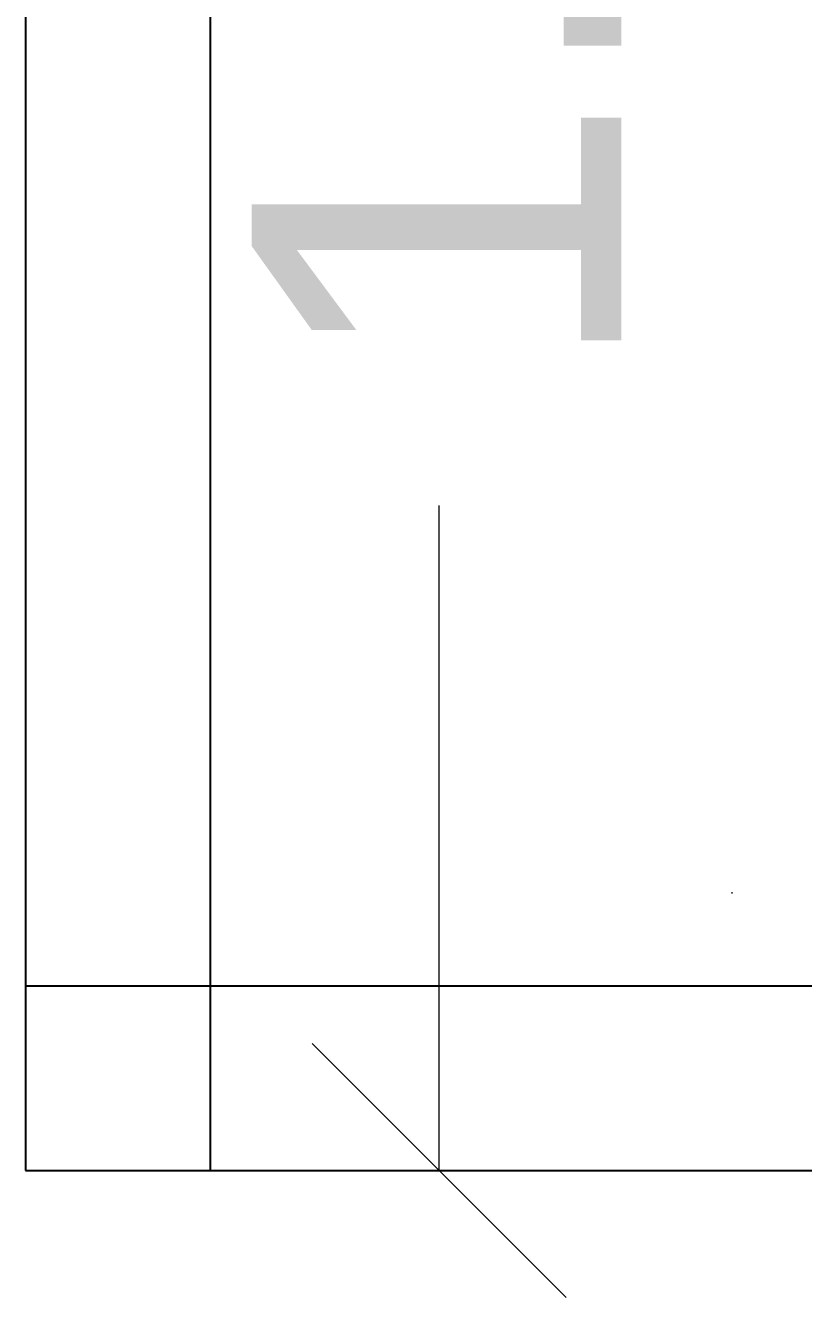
# Model space of a CAD drawing. Header units: metres. Extents: x -355 to 973, y -73 to 238.
# Drawn here: x 687.958 to 688.379, y 100.88 to 101.568 of the extents above; entities that cross this region are included whole.
import ezdxf

# ---------------------------------------------------------------- set-up
doc = ezdxf.new("R2010")
doc.units = ezdxf.units.M
doc.header["$LTSCALE"] = 3
doc.header["$MEASUREMENT"] = 0
doc.layers.add('05', color=21, linetype='Continuous', lineweight=5)
doc.styles.get("Standard").update_dxf_attribs({"font": 'arial.ttf'})
doc.dimstyles.new('ahmad', dxfattribs={"dimtxt": 0.2, "dimasz": 0.1375, "dimexe": 0, "dimexo": 0.0625, "dimgap": 0.09, "dimtad": 0, "dimzin": 0, "dimdsep": 46, "dimtxsty": 'Standard', "dimblk": 'OBLIQUE', "dimcen": 0.09, "dimclrd": 245, "dimclrt": 61, "dimadec": 0, "dimazin": 0, "dimtfac": 1, "dimtofl": 0, "dimtmove": 0, "dimatfit": 3, "dimldrblk": 'OBLIQUE', "dimfxl": 0, "dimfxlon": 1, "dimtolj": 1, "dimtzin": 0, "dimlwd": 13, "dimarcsym": 0})

# ---------------------------------------------------------------- blocks, each defined once
blk = doc.blocks.new('dfgdfg')
at = {"layer": '05'}
blk.add_line((191.74653, -170.2184), (191.74588, -170.2184), dxfattribs=at)
blk = doc.blocks.new('_Oblique')
at = {"color": 0, "linetype": 'ByBlock', "lineweight": -2}
blk.add_line((-0.5, -0.5), (0.5, 0.5), dxfattribs=at)
blk = doc.blocks.new('*D485')
at = {"color": 245, "lineweight": 13, "transparency": 16777216}
for p, q in [((688.18165, 102.34837), (688.18165, 101.98837)), ((688.18165, 100.94837), (688.18165, 101.30837))]:
    blk.add_line(p, q, dxfattribs=at)
at = {"layer": 'Defpoints', "color": 0, "transparency": 16777216}
for p in [(688.05779, 102.34837), (688.05779, 100.94837), (688.18165, 100.94837)]:
    blk.add_point(p, dxfattribs=at)
at = {"color": 245, "lineweight": 13, "transparency": 16777216, "xscale": 0.1375, "yscale": 0.1375, "zscale": 0.1375}
for p, rotation in [((688.18165, 102.34837), 90), ((688.18165, 100.94837), 270)]:
    blk.add_blockref('_Oblique', p, dxfattribs=dict(at, rotation=rotation))
at = {"color": 61, "transparency": 16777216, "insert": (688.18165, 101.64837), "char_height": 0.2, "attachment_point": 5, "rotation": 90}
blk.add_mtext('\\A1;1.40', dxfattribs=at)

msp = doc.modelspace()

# ---------------------------------------------------------------- linework, layer by layer
for p, q in [((687.95779, 102.34837), (687.95779, 100.94837)), ((688.05779, 102.34837), (688.05779, 100.94837)), ((687.95779, 101.04837), (689.25779, 101.04837)), ((687.95779, 100.94837), (689.25779, 100.94837))]:
    msp.add_line(p, q)

# ---------------------------------------------------------------- block references
at = {"rotation": 270}
msp.add_blockref('dfgdfg', (858.55863, 292.8449), dxfattribs=at)

# ---------------------------------------------------------------- dimensions: what is measured, and where the dimension line sits
dim = msp.add_linear_dim(base=(688.18165, 100.94837), p1=(688.05779, 102.34837), p2=(688.05779, 100.94837), angle=270, dimstyle='ahmad')
dim.commit()
dim.dimension.update_dxf_attribs({"geometry": '*D485', "text_midpoint": (688.18165, 101.64837)})

doc.saveas('drawing.dxf')
